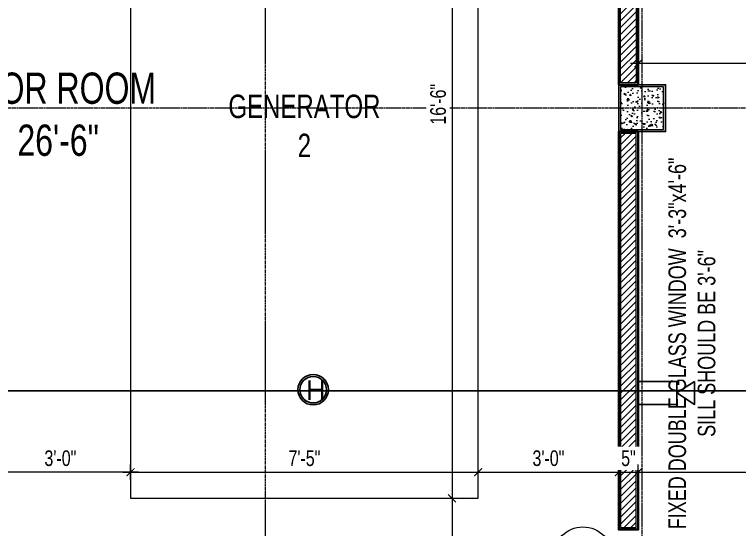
# Model space of a CAD drawing. Header units: inches. Extents: x 735 to 7643, y 526 to 1733.
# Drawn here: x 6600.5 to 6786.2, y 1025.1 to 1157.1 of the extents above; entities that cross this region are included whole.
import ezdxf
from ezdxf.enums import TextEntityAlignment as Align

# ---------------------------------------------------------------- set-up
doc = ezdxf.new("R2010")
doc.units = ezdxf.units.IN
doc.header["$MEASUREMENT"] = 0
doc.linetypes.add('ACAD_ISO12W100', pattern=[21, 12, -3, 0, -3, 0, -3])
doc.linetypes.add('PHANTOMX2', pattern=[5, 2.5, -0.5, 0.5, -0.5, 0.5, -0.5])
for name, color, linetype in [('COLLUM', 1, 'Continuous'), ('FREE-TEXT', 7, 'Continuous'), ('HEAT DETECTOR', 6, 'Continuous'), ('horn & strobe', 1, 'Continuous'), ('zone wiring', 5, 'Continuous')]:
    doc.layers.add(name, color=color, linetype=linetype)
for name, color, linetype, lineweight in [('dim-8', 18, 'Continuous', 15), ('Dimension', 22, 'Continuous', 13), ('Elevation Marker', 252, 'Continuous', 15), ('Generator Upstone', 50, 'Continuous', 15), ('grid', 9, 'Continuous', 13), ('HACTH', 8, 'Continuous', 9), ('I-DOOR-IDEN-N', 7, 'Continuous', 15), ('Plaster Line', 5, 'Continuous', 15), ('wall 05', 3, 'Continuous', 40)]:
    doc.layers.add(name, color=color, linetype=linetype, lineweight=lineweight)
doc.styles.add('Arial', font='arial.ttf')
doc.styles.get("Standard").update_dxf_attribs({"font": 'isocp3.shx'})
doc.styles.add('Swiss721', font='swisscl.ttf')
doc.dimstyles.new('DIM08', dxfattribs={"dimtxt": 8, "dimasz": 4, "dimexe": 4, "dimexo": 0, "dimgap": 3, "dimtad": 1, "dimdec": 1, "dimzin": 3, "dimdsep": 46, "dimlunit": 4, "dimtxsty": 'Swiss721', "dimblk": 'ARCHTICK', "dimcen": 0, "dimdle": 4, "dimclrd": 256, "dimclre": 256, "dimclrt": 256, "dimadec": 0, "dimazin": 0, "dimtfac": 1, "dimtdec": 1, "dimtofl": 0, "dimtmove": 0, "dimatfit": 3, "dimldrblk": 'ARCHTICK', "dimfxl": 4, "dimfxlon": 1, "dimtfill": 1, "dimtolj": 1, "dimtzin": 0, "dimlwd": 9, "dimlwe": 9, "dimarcsym": 0})

# ---------------------------------------------------------------- blocks, each defined once
blk = doc.blocks.new('_ArchTick')
at = {"color": 0, "linetype": 'ByBlock', "const_width": 0.15}
blk.add_lwpolyline([(-0.5, -0.5), (0.5, 0.5)], dxfattribs=at)
blk = doc.blocks.new('*D257')
at = {"layer": 'Defpoints', "color": 0, "transparency": 16777216}
for p in [(6705.02, 1231.08), (6705.02, 1033.08), (6712.54, 1033.08)]:
    blk.add_point(p, dxfattribs=at)
at = {"layer": 'Dimension', "lineweight": 9, "transparency": 16777216}
for p, q in [((6712.54, 1233.08), (6712.54, 1031.08)), ((6710.54, 1231.08), (6714.54, 1231.08)), ((6710.54, 1033.08), (6714.54, 1033.08))]:
    blk.add_line(p, q, dxfattribs=at)
at = {"layer": 'Dimension', "lineweight": 9, "transparency": 16777216, "xscale": 2, "yscale": 2, "zscale": 2}
for p, rotation in [((6712.54, 1231.08), 90), ((6712.54, 1033.08), 270)]:
    blk.add_blockref('_ArchTick', p, dxfattribs=dict(at, rotation=rotation))
at = {"layer": 'Dimension', "transparency": 16777216, "insert": (6708.99, 1134.08), "char_height": 4, "attachment_point": 5, "rotation": 90, "style": 'Swiss721', "bg_fill": 3, "box_fill_scale": 1.25, "bg_fill_color": 256, "bg_fill_true_color": 13158600, "bg_fill_transparency": 0}
blk.add_mtext('\\A1;16\'-6"', dxfattribs=at)
blk = doc.blocks.new('*D258')
at = {"layer": 'Defpoints', "color": 0, "transparency": 16777216}
for p in [(6719.23, 1039.78), (6630.23, 1013.88), (6719.23, 1013.88)]:
    blk.add_point(p, dxfattribs=at)
at = {"layer": 'Dimension', "lineweight": 9, "transparency": 16777216}
for p, q in [((6630.23, 1037.78), (6630.23, 1041.78)), ((6719.23, 1037.78), (6719.23, 1041.78)), ((6628.23, 1039.78), (6721.23, 1039.78))]:
    blk.add_line(p, q, dxfattribs=at)
at = {"layer": 'Dimension', "lineweight": 9, "transparency": 16777216, "xscale": 2, "yscale": 2, "zscale": 2, "rotation": 180}
blk.add_blockref('_ArchTick', (6630.23, 1039.78), dxfattribs=at)
at = {"layer": 'Dimension', "lineweight": 9, "transparency": 16777216, "xscale": 2, "yscale": 2, "zscale": 2}
blk.add_blockref('_ArchTick', (6719.23, 1039.78), dxfattribs=at)
at = {"layer": 'Dimension', "transparency": 16777216, "insert": (6674.73, 1043.33), "char_height": 4, "attachment_point": 5, "style": 'Swiss721', "bg_fill": 3, "box_fill_scale": 1.25, "bg_fill_color": 256, "bg_fill_true_color": 13158600, "bg_fill_transparency": 0}
blk.add_mtext('\\A1;7\'-5"', dxfattribs=at)
blk = doc.blocks.new('*D260')
at = {"layer": 'Defpoints', "color": 0, "transparency": 16777216}
for p in [(6705.02, 1033.08), (6712.45, 979.08), (6712.54, 979.08)]:
    blk.add_point(p, dxfattribs=at)
at = {"layer": 'Dimension', "lineweight": 9, "transparency": 16777216}
for p, q in [((6712.54, 1035.08), (6712.54, 977.08)), ((6710.54, 1033.08), (6714.54, 1033.08)), ((6712.45, 979.08), (6714.54, 979.08))]:
    blk.add_line(p, q, dxfattribs=at)
at = {"layer": 'Dimension', "lineweight": 9, "transparency": 16777216, "xscale": 2, "yscale": 2, "zscale": 2}
for p, rotation in [((6712.54, 1033.08), 90), ((6712.54, 979.08), 270)]:
    blk.add_blockref('_ArchTick', p, dxfattribs=dict(at, rotation=rotation))
at = {"layer": 'Dimension', "transparency": 16777216, "insert": (6708.99, 1006.08), "char_height": 4, "attachment_point": 5, "rotation": 90, "style": 'Swiss721', "bg_fill": 3, "box_fill_scale": 1.25, "bg_fill_color": 256, "bg_fill_true_color": 13158600, "bg_fill_transparency": 0}
blk.add_mtext('\\A1;4\'-6"', dxfattribs=at)
blk = doc.blocks.new('*D261')
at = {"layer": 'Defpoints', "color": 0, "transparency": 16777216}
for p in [(6594.23, 1039.78), (6594.23, 1034.78), (6630.23, 1034.78)]:
    blk.add_point(p, dxfattribs=at)
at = {"layer": 'Dimension', "lineweight": 9, "transparency": 16777216}
for p, q in [((6594.23, 1037.78), (6594.23, 1041.78)), ((6630.23, 1037.78), (6630.23, 1041.78)), ((6632.23, 1039.78), (6592.23, 1039.78))]:
    blk.add_line(p, q, dxfattribs=at)
at = {"layer": 'Dimension', "lineweight": 9, "transparency": 16777216, "xscale": 2, "yscale": 2, "zscale": 2, "rotation": 180}
blk.add_blockref('_ArchTick', (6594.23, 1039.78), dxfattribs=at)
at = {"layer": 'Dimension', "lineweight": 9, "transparency": 16777216, "xscale": 2, "yscale": 2, "zscale": 2}
blk.add_blockref('_ArchTick', (6630.23, 1039.78), dxfattribs=at)
at = {"layer": 'Dimension', "transparency": 16777216, "insert": (6612.23, 1043.34), "char_height": 4, "attachment_point": 5, "style": 'Swiss721', "bg_fill": 3, "box_fill_scale": 1.25, "bg_fill_color": 256, "bg_fill_true_color": 13158600, "bg_fill_transparency": 0}
blk.add_mtext('\\A1;3\'-0"', dxfattribs=at)
blk = doc.blocks.new('*D262')
at = {"layer": 'Defpoints', "color": 0, "transparency": 16777216}
for p in [(6755.23, 1039.78), (6719.23, 1034.78), (6755.23, 1034.78)]:
    blk.add_point(p, dxfattribs=at)
at = {"layer": 'Dimension', "lineweight": 9, "transparency": 16777216}
for p, q in [((6719.23, 1037.78), (6719.23, 1041.78)), ((6755.23, 1037.78), (6755.23, 1041.78)), ((6717.23, 1039.78), (6757.23, 1039.78))]:
    blk.add_line(p, q, dxfattribs=at)
at = {"layer": 'Dimension', "lineweight": 9, "transparency": 16777216, "xscale": 2, "yscale": 2, "zscale": 2, "rotation": 180}
blk.add_blockref('_ArchTick', (6719.23, 1039.78), dxfattribs=at)
at = {"layer": 'Dimension', "lineweight": 9, "transparency": 16777216, "xscale": 2, "yscale": 2, "zscale": 2}
blk.add_blockref('_ArchTick', (6755.23, 1039.78), dxfattribs=at)
at = {"layer": 'Dimension', "transparency": 16777216, "insert": (6737.23, 1043.34), "char_height": 4, "attachment_point": 5, "style": 'Swiss721', "bg_fill": 3, "box_fill_scale": 1.25, "bg_fill_color": 256, "bg_fill_true_color": 13158600, "bg_fill_transparency": 0}
blk.add_mtext('\\A1;3\'-0"', dxfattribs=at)
blk = doc.blocks.new('*D341')
at = {"layer": 'Defpoints', "color": 0, "transparency": 16777216}
for p in [(6760.23, 1036.77), (6755.23, 1034.78)]:
    blk.add_point(p, dxfattribs=at)
at = {"layer": 'Dimension', "lineweight": 9, "transparency": 16777216}
for p, q in [((6755.23, 1037.78), (6755.23, 1041.78)), ((6760.23, 1037.78), (6760.23, 1041.78)), ((6753.23, 1039.78), (6762.23, 1039.78))]:
    blk.add_line(p, q, dxfattribs=at)
at = {"layer": 'Dimension', "lineweight": 9, "transparency": 16777216, "xscale": 2, "yscale": 2, "zscale": 2, "rotation": 180}
blk.add_blockref('_ArchTick', (6755.23, 1039.78), dxfattribs=at)
at = {"layer": 'Dimension', "lineweight": 9, "transparency": 16777216, "xscale": 2, "yscale": 2, "zscale": 2}
blk.add_blockref('_ArchTick', (6760.23, 1039.78), dxfattribs=at)
at = {"layer": 'Dimension', "transparency": 16777216, "insert": (6757.73, 1043.33), "char_height": 4, "attachment_point": 5, "style": 'Swiss721', "bg_fill": 3, "box_fill_scale": 1.25, "bg_fill_color": 256, "bg_fill_true_color": 13158600, "bg_fill_transparency": 0}
blk.add_mtext('\\A1;5"', dxfattribs=at)
at = {"layer": 'Defpoints', "color": 0, "transparency": 16777216}
blk.add_point((6760.23, 1039.78), dxfattribs=at)
blk = doc.blocks.new('*D342')
at = {"layer": 'Defpoints', "color": 0, "transparency": 16777216}
for p in [(6921.23, 1039.78), (6760.23, 1036.77), (6921.23, 1031.99)]:
    blk.add_point(p, dxfattribs=at)
at = {"layer": 'Dimension', "lineweight": 9, "transparency": 16777216}
for p, q in [((6760.23, 1037.78), (6760.23, 1041.78)), ((6921.23, 1037.78), (6921.23, 1041.78)), ((6758.23, 1039.78), (6923.23, 1039.78))]:
    blk.add_line(p, q, dxfattribs=at)
at = {"layer": 'Dimension', "lineweight": 9, "transparency": 16777216, "xscale": 2, "yscale": 2, "zscale": 2, "rotation": 180}
blk.add_blockref('_ArchTick', (6760.23, 1039.78), dxfattribs=at)
at = {"layer": 'Dimension', "lineweight": 9, "transparency": 16777216, "xscale": 2, "yscale": 2, "zscale": 2}
blk.add_blockref('_ArchTick', (6921.23, 1039.78), dxfattribs=at)
at = {"layer": 'Dimension', "transparency": 16777216, "insert": (6840.73, 1043.34), "char_height": 4, "attachment_point": 5, "style": 'Swiss721', "bg_fill": 3, "box_fill_scale": 1.25, "bg_fill_color": 256, "bg_fill_true_color": 13158600, "bg_fill_transparency": 0}
blk.add_mtext('\\A1;13\'-5"', dxfattribs=at)
blk = doc.blocks.new('wall&door')
at = {"color": 0, "linetype": 'ByBlock', "lineweight": -2}
blk.add_circle((0, 0), 3.039, dxfattribs=at)
at = {"color": 0, "linetype": 'ByBlock', "lineweight": -2, "ltscale": 25.4, "style": 'Arial'}
blk.add_attdef('PT1', text='', height=1.6, dxfattribs=at).set_placement((0, 0), align=Align.MIDDLE_CENTER)
blk = doc.blocks.new('*D362')
at = {"layer": 'Defpoints', "color": 0, "transparency": 16777216}
for p in [(6921.23, 1144.58), (6760.23, 1142.12), (6921.23, 1142.12)]:
    blk.add_point(p, dxfattribs=at)
at = {"layer": 'Dimension', "lineweight": 9, "transparency": 16777216}
for p, q in [((6760.23, 1142.58), (6760.23, 1146.58)), ((6921.23, 1142.58), (6921.23, 1146.58)), ((6758.23, 1144.58), (6923.23, 1144.58))]:
    blk.add_line(p, q, dxfattribs=at)
at = {"layer": 'Dimension', "lineweight": 9, "transparency": 16777216, "xscale": 2, "yscale": 2, "zscale": 2, "rotation": 180}
blk.add_blockref('_ArchTick', (6760.23, 1144.58), dxfattribs=at)
at = {"layer": 'Dimension', "lineweight": 9, "transparency": 16777216, "xscale": 2, "yscale": 2, "zscale": 2}
blk.add_blockref('_ArchTick', (6921.23, 1144.58), dxfattribs=at)
at = {"layer": 'Dimension', "transparency": 16777216, "insert": (6840.73, 1148.13), "char_height": 4, "attachment_point": 5, "style": 'Swiss721', "bg_fill": 3, "box_fill_scale": 1.25, "bg_fill_color": 256, "bg_fill_true_color": 13158600, "bg_fill_transparency": 0}
blk.add_mtext('\\A1;13\'-5"', dxfattribs=at)
blk = doc.blocks.new('horn with strobe')
at = {"layer": 'horn & strobe', "color": 1}
for points in [[(-391.02, 4158.6), (-381.13, 4158.6), (-381.13, 4152.71), (-391.02, 4152.71)], [(-376.59, 4158.6), (-376.59, 4152.71), (-381.13, 4155.65)]]:
    blk.add_lwpolyline(points, close=True, dxfattribs=at)
blk = doc.blocks.new('HEAT DETECTOR')
at = {"layer": 'HEAT DETECTOR'}
for radius in [3.9, 3.4]:
    blk.add_circle((-413.33, 4156), radius, dxfattribs=at)
at = {"layer": 'HEAT DETECTOR', "insert": (-415.18, 4158.37), "char_height": 5, "attachment_point": 1}
blk.add_mtext_dynamic_manual_height_columns('{\\fArial|b0|i0|c0|p34;H}', width=5, gutter_width=1, heights=[4.09], dxfattribs=at)

msp = doc.modelspace()

# ---------------------------------------------------------------- hatches: boundary and pattern name
at = {"layer": 'HACTH', "lineweight": 0}
h = msp.add_hatch(dxfattribs=at)
h.set_pattern_fill('AR-CONC', color=256, scale=0.5, style=0)
h.set_pattern_definition([(50, (-128664.9797, -171407.2456), (3.586300913, -0.313760675), [0.375, -4.125]), (355, (-128664.9797, -171407.2456), (-0.69375667, 3.76096067), [0.3, -3.3]), (100.4514, (-128664.681, -171407.2717), (2.89254691, 3.44719771), [0.31870095, -3.50571056]), (46.1842, (-128664.9797, -171406.2456), (5.33620524, -0.82759507), [0.5625, -6.1875]), (96.6356, (-128664.535, -171406.3145), (4.67331353, 4.87058935), [0.47805144, -5.258565]), (351.1842, (-128664.9797, -171406.2456), (4.67330973, 4.870593), [0.45, -4.95]), (21, (-128664.4797, -171406.4956), (2.98453526, -2.013094453), [0.375, -4.125]), (326, (-128664.4797, -171406.4956), (1.21657666, 3.625750225), [0.3, -3.3]), (71.4514, (-128664.231, -171406.6633), (4.201113143, 1.612652484), [0.31870095, -3.50571056]), (37.5, (-128664.9797, -171407.2456), (0.0607992766, 1.664469269), [0, -3.26, 0, -3.35, 0, -3.3125]), (7.5, (-128664.9797, -171407.2456), (1.315347687, 1.97205856), [0, -1.91, 0, -3.185, 0, -1.2625]), (327.5, (-128666.0947, -171407.2456), (2.669112181, -0.112774359), [0, -1.25, 0, -3.9, 0, -5.175]), (317.5, (-128666.5947, -171407.2456), (2.915930847, 0.500524912), [0, -1.625, 0, -2.59, 0, -3.675])])
h.paths.add_polyline_path([(6766.73, 1138.58), (6755.73, 1138.58), (6755.73, 1127.58), (6766.73, 1127.58)])

# ---------------------------------------------------------------- linework, layer by layer
at = {"layer": 'COLLUM', "linetype": 'Continuous', "ltscale": 10}
msp.add_lwpolyline([(6755.23, 1127.08), (6767.23, 1127.08), (6767.23, 1139.08), (6755.23, 1139.08)], close=True, dxfattribs=at)
at = {"layer": 'Generator Upstone', "linetype": 'Continuous', "ltscale": 10}
msp.add_lwpolyline([(6630.23, 1033.08), (6719.23, 1033.08), (6719.23, 1231.08), (6630.23, 1231.08)], close=True, dxfattribs=at)
at = {"layer": 'grid', "linetype": 'PHANTOMX2', "ltscale": 0.2}
for points in [[(6761.23, 955.14), (6761.23, 1332.91)], [(7114.46, 1133.08), (6238.65, 1133.08)]]:
    msp.add_lwpolyline(points, dxfattribs=at)
at = {"layer": 'Plaster Line'}
for points in [[(6759.73, 1139.58), (6755.73, 1139.58), (6755.73, 1250.58), (6759.73, 1250.58)], [(6755.73, 1127.58), (6766.73, 1127.58), (6766.73, 1138.58), (6755.73, 1138.58)]]:
    msp.add_lwpolyline(points, close=True, dxfattribs=at)
at = {"layer": 'wall 05'}
msp.add_lwpolyline([(6760.23, 1139.08), (6755.23, 1139.08), (6755.23, 1251.08), (6760.23, 1251.08)], close=True, dxfattribs=at)

# ---------------------------------------------------------------- block references
at = {"layer": 'FREE-TEXT'}
for name, p in [('HEAT DETECTOR', (7090.31, -3095.08)), ('horn with strobe', (7151.25, -3095.54))]:
    msp.add_blockref(name, p, dxfattribs=at)
at = {"layer": 'I-DOOR-IDEN-N'}
ref = msp.add_blockref('wall&door', (6746.06, 1018.14), dxfattribs=dict(at, xscale=2.5, yscale=2.5, zscale=2.5))
ref.add_attrib('PT1', 'W103', dxfattribs={"layer": '0', "color": 7, "linetype": 'ByBlock', "lineweight": -2, "ltscale": 25.4, "height": 4, "style": 'Arial'}).set_placement((6746.06, 1018.14), align=Align.MIDDLE_CENTER)

# ---------------------------------------------------------------- texts
at = {"layer": 'dim-8', "linetype": 'Continuous', "ltscale": 10, "attachment_point": 5, "style": 'Swiss721'}
for s, insert, char_height in [('\\A1;GENERATOR ROOM\\P40\'-9" x 26\'-6"', (6596.89, 1131.48), 8), ('\\A1;GENERATOR\\P2', (6674.73, 1128.54), 6)]:
    msp.add_mtext(s, dxfattribs=dict(at, insert=insert, char_height=char_height))

# ---------------------------------------------------------------- next in the draw order: dimensions: what is measured, and where the dimension line sits
at = {"layer": 'Dimension'}
dim = msp.add_linear_dim(base=(6712.54, 1033.08), p1=(6705.02, 1231.08), p2=(6705.02, 1033.08), angle=90, dimstyle='DIM08', override={"dimscale": 0.5, "dimarcsym": 2}, dxfattribs=at)
dim.commit()
dim.dimension.update_dxf_attribs({"geometry": '*D257', "text_midpoint": (6712.54, 1134.08), "dimtype": 160})

# ---------------------------------------------------------------- next in the draw order: linework, layer by layer
at = {"layer": 'zone wiring', "color": 3}
msp.add_line((6587.59, 1060.66), (6891.23, 1060.66), dxfattribs=at)

# ---------------------------------------------------------------- next in the draw order: dimensions: what is measured, and where the dimension line sits
at = {"layer": 'Dimension'}
dim = msp.add_linear_dim(base=(6719.23, 1039.78), p1=(6630.23, 1013.88), p2=(6719.23, 1013.88), dimstyle='DIM08', override={"dimscale": 0.5, "dimarcsym": 2}, dxfattribs=at)
dim.commit()
dim.dimension.update_dxf_attribs({"geometry": '*D258', "text_midpoint": (6674.73, 1043.33)})

# ---------------------------------------------------------------- next in the draw order: linework, layer by layer
at = {"layer": 'Elevation Marker', "linetype": 'ACAD_ISO12W100', "ltscale": 0.02}
msp.add_line((6664.81, 866.08), (6664.81, 1338.18), dxfattribs=at)

# ---------------------------------------------------------------- next in the draw order: dimensions: what is measured, and where the dimension line sits
at = {"layer": 'Dimension'}
dim = msp.add_linear_dim(base=(6594.23, 1039.78), p1=(6630.23, 1034.78), p2=(6594.23, 1034.78), dimstyle='DIM08', override={"dimscale": 0.5, "dimarcsym": 2}, dxfattribs=at)
dim.commit()
dim.dimension.update_dxf_attribs({"geometry": '*D261', "text_midpoint": (6612.23, 1043.34)})
for base, p1, p2, angle, picture, middle in [((6755.23, 1039.78), (6719.23, 1034.78), (6755.23, 1034.78), 180, '*D262', (6737.23, 1043.34)), ((6712.54, 979.08), (6705.02, 1033.08), (6712.45, 979.08), 90, '*D260', (6708.99, 1006.08))]:
    dim = msp.add_linear_dim(base=base, p1=p1, p2=p2, angle=angle, dimstyle='DIM08', override={"dimscale": 0.5, "dimarcsym": 2}, dxfattribs=at)
    dim.commit()
    dim.dimension.update_dxf_attribs({"geometry": picture, "text_midpoint": middle})

# ---------------------------------------------------------------- next in the draw order: hatches: boundary and pattern name
at = {"layer": 'HACTH', "lineweight": 0}
h = msp.add_hatch(dxfattribs=at)
h.set_pattern_fill('ANSI31', color=256, scale=10, style=0)
h.set_pattern_definition([(45, (-133166.8189, -170516.1327), (-0.8838834765, 0.8838834765), [])])
h.paths.add_polyline_path([(6759.73, 1250.58), (6755.73, 1250.58), (6755.73, 1139.58), (6759.73, 1139.58)])
h.paths.add_polyline_path([(6755.73, 1025.58), (6759.73, 1025.58), (6759.73, 1126.58), (6755.73, 1126.58)])

# ---------------------------------------------------------------- next in the draw order: linework, layer by layer
at = {"layer": 'Plaster Line'}
msp.add_lwpolyline([(6759.73, 1126.58), (6755.73, 1126.58), (6755.73, 1025.58), (6759.73, 1025.58)], close=True, dxfattribs=at)
at = {"layer": 'wall 05'}
msp.add_lwpolyline([(6760.23, 1127.08), (6755.23, 1127.08), (6755.23, 1025.08), (6760.23, 1025.08)], close=True, dxfattribs=at)

# ---------------------------------------------------------------- next in the draw order: dimensions: what is measured, and where the dimension line sits
at = {"layer": 'Dimension'}
dim = msp.add_linear_dim(base=(6921.23, 1144.58), p1=(6760.23, 1142.12), p2=(6921.23, 1142.12), dimstyle='DIM08', override={"dimscale": 0.5, "dimarcsym": 2}, dxfattribs=at)
dim.commit()
dim.dimension.update_dxf_attribs({"geometry": '*D362', "text_midpoint": (6840.73, 1148.13)})
dim = msp.add_linear_dim(base=(6760.23, 1039.78), p1=(6755.23, 1034.78), p2=(6760.23, 1036.77), angle=180, dimstyle='DIM08', override={"dimscale": 0.5, "dimarcsym": 2}, dxfattribs=at)
dim.commit()
dim.dimension.update_dxf_attribs({"geometry": '*D341', "text_midpoint": (6757.73, 1039.78), "dimtype": 160})

# ---------------------------------------------------------------- next in the draw order: dimensions: what is measured, and where the dimension line sits
dim = msp.add_linear_dim(base=(6921.23, 1039.78), p1=(6760.23, 1036.77), p2=(6921.23, 1031.99), angle=180, dimstyle='DIM08', override={"dimscale": 0.5, "dimarcsym": 2}, dxfattribs=at)
dim.commit()
dim.dimension.update_dxf_attribs({"geometry": '*D342', "text_midpoint": (6840.73, 1043.34)})

# ---------------------------------------------------------------- next in the draw order: texts
at = {"layer": 'dim-8', "linetype": 'Continuous', "ltscale": 10, "insert": (6774.01, 1072.78), "char_height": 4.5, "attachment_point": 5, "rotation": 90, "style": 'Swiss721'}
msp.add_mtext('\\A1;FIXED DOUBLE GLASS WINDOW  3\'-3"x4\'-6"\\PSILL SHOULD BE 3\'-6"', dxfattribs=at)

doc.saveas('drawing.dxf')
